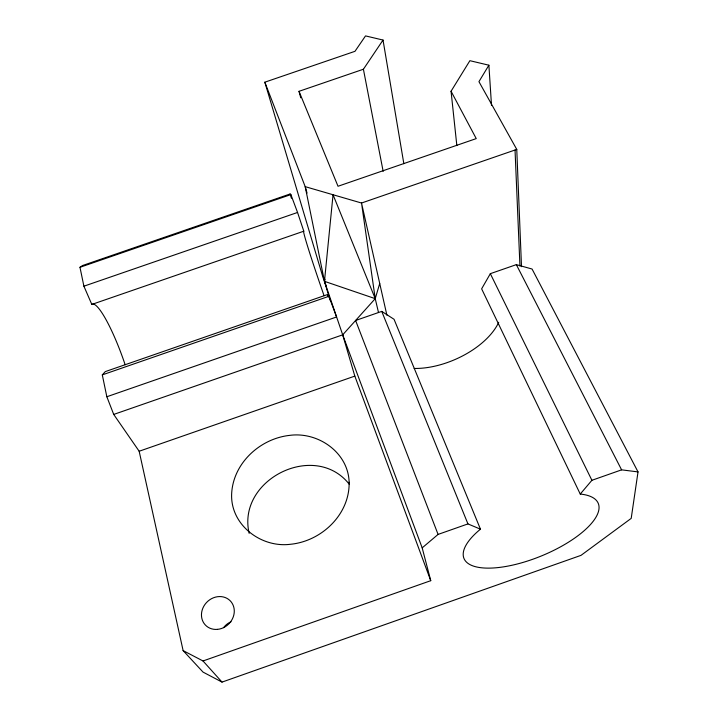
<?xml version="1.0" encoding="UTF-8"?>
<svg xmlns="http://www.w3.org/2000/svg" width="718" height="718" viewBox="0 0 718 718"><rect width="100%" height="100%" fill="white"/><g stroke="black" fill="none" stroke-linecap="round" stroke-linejoin="round"><path stroke-width="1.08" d="M183.117 650.598L203.014 660.973L430.746 580.683L422.184 547.861L438.079 534.416L355.607 320.479L381.752 311.397L394.047 319.286L480.459 529.175A72.572 27.033 -22.3 0 0 484.551 568.028A72.572 27.033 -22.3 0 0 579.336 534.668A72.572 27.033 -22.3 0 0 580.243 494.056L481.634 288.842L490.331 273.675L516.341 264.637L532.065 269.026L638.024 471.905L631.203 518.378L581.015 555.355L222.033 682.1L203.05 672.111L183.117 650.598L139.166 451.245L113.713 414.43L106.838 396.749L102.297 374.886L105.286 371.61L327.552 294.542L328.88 296.31L336.598 316.97L106.838 396.749M325.012 279.284L324.464 281.33L330.011 299.989M379.723 283.493L375.227 298.652L342.692 334.839L113.713 414.43M456.845 145.61L451.057 91.249L469.886 60.689L488.886 65.203L478.942 81.664L516.763 149.416L521.501 266.674M300.734 97.801L299.02 91.321L363.407 69.242L383.026 40.055L365.525 35.9L354.979 51.319L264.834 82.193L322.983 277.39L326.493 286.769M580.243 494.056L591.91 480.297L621.6 469.85L638.024 471.905M125.138 364.726A60.967 10.573 70.3 0 0 91.823 304.432L83.898 286.195L79.976 267.293L82.516 265.543L290.117 193.977L290.88 194.587L297.557 212.465L303.795 231.196A60.734 1.849 70.9 0 0 324.087 295.744M438.079 534.416L467.939 523.907L480.459 529.175M139.166 451.245L354.827 376.106L342.692 334.839L324.464 281.33L305.195 186.653L264.834 82.193M102.297 374.886L328.88 296.31M79.976 267.293L290.88 194.587M83.898 286.195L297.557 212.465M516.763 149.416L361.522 203.023L305.195 186.653L307.044 193.079M91.823 304.432L303.795 231.196M349.289 484.264C314.807 440.43 236.518 479.678 249.164 533.366M203.014 660.973L222.033 682.1M451.057 91.249L476.24 138.601L338.016 186.267L299.02 91.321M516.341 264.637L621.6 469.85M490.331 273.675L591.91 480.297M381.752 311.397L467.939 523.907M342.692 334.839L422.184 547.861M354.827 376.106L430.746 580.683M327.552 294.542L328.234 296.588M290.117 193.977L291.436 198.267M378.503 312.518L375.227 298.652L361.522 203.023L386.885 315.148M363.407 69.242L383.161 171.369M383.026 40.055L403.848 163.713M488.886 65.203L491.516 105.474M515.03 150.017L519.949 266.082M498.714 322.283A63.866 34.446 -23.6 0 1 414.151 368.46M223.594 627.649A16.451 14.818 -48.2 0 1 231.008 621.779M333.044 194.749L324.464 281.33L375.227 298.652L333.044 194.749M349.136 482.218C349.854 514.438 321.565 541.255 290.449 544.28C261.074 548.067 230.397 524.894 231.636 494.101C232.919 463.451 259.799 438.698 289.534 435.386C317.948 431.455 348.275 452.376 349.136 482.218M217.527 629.363A17.349 15.437 -45.4 0 0 232.255 603.461A17.349 15.437 -45.4 0 0 203.84 606.171A17.349 15.437 -45.4 0 0 217.527 629.363"/></g></svg>
